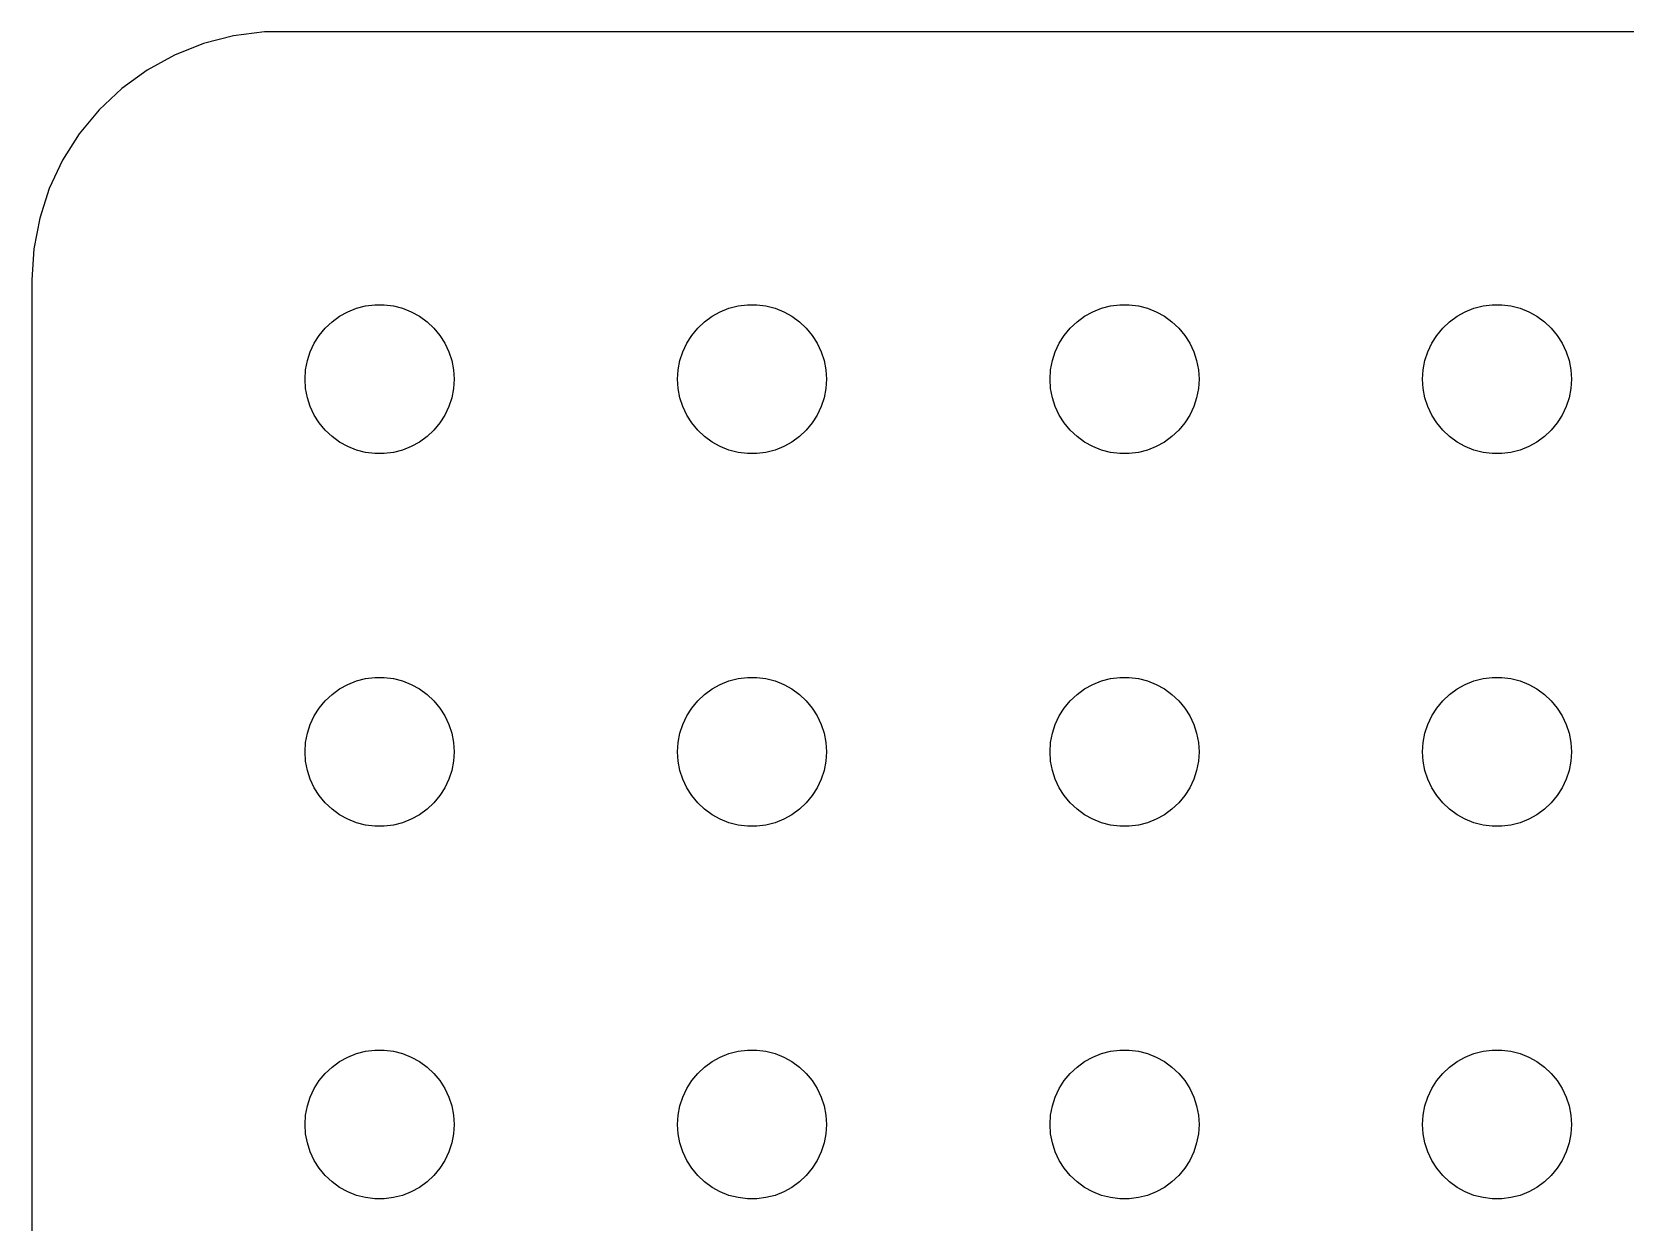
# Model space of a CAD drawing. Header units: metres. Extents: x -67 to 67, y -44 to 44.
# Drawn here: x -67 to -34.92, y 20.53 to 44.49 of the extents above; entities that cross this region are included whole.
import ezdxf

# ---------------------------------------------------------------- set-up
doc = ezdxf.new("R2010")
doc.units = ezdxf.units.M

msp = doc.modelspace()

# ---------------------------------------------------------------- linework, layer by layer
for p, q in [((-62.9369, 44.4114), (-63.5451, 44.2553)), ((-62.3139, 44.4901), (-62.9369, 44.4114)), ((62.3139, 44.4901), (-62.3139, 44.4901)), ((-64.1289, 44.0241), (-64.6791, 43.7216)), ((-63.5451, 44.2553), (-64.1289, 44.0241)), ((-64.6791, 43.7216), (-65.1871, 43.3526)), ((-65.1871, 43.3526), (-65.6448, 42.9227)), ((-65.6448, 42.9227), (-66.0451, 42.4389)), ((-66.0451, 42.4389), (-66.3815, 41.9088)), ((-66.3815, 41.9088), (-66.6489, 41.3406)), ((-66.6489, 41.3406), (-66.8429, 40.7434)), ((-66.8429, 40.7434), (-66.9606, 40.1267)), ((-66.9606, 40.1267), (-67, 39.5)), ((-67, 39.5), (-67, -39.5)), ((-60.8037, 38.7665), (-60.6387, 38.8572)), ((-60.6387, 38.8572), (-60.4635, 38.9266)), ((-60.4635, 38.9266), (-60.2811, 38.9734)), ((-60.2811, 38.9734), (-60.0942, 38.997)), ((-60.0942, 38.997), (-59.9058, 38.997)), ((-59.9058, 38.997), (-59.7189, 38.9734)), ((-59.7189, 38.9734), (-59.5365, 38.9266)), ((-59.5365, 38.9266), (-59.3613, 38.8572)), ((-59.3613, 38.8572), (-59.1963, 38.7665)), ((-53.3037, 38.7665), (-53.1387, 38.8572)), ((-53.1387, 38.8572), (-52.9635, 38.9266)), ((-52.9635, 38.9266), (-52.7811, 38.9734)), ((-52.7811, 38.9734), (-52.5942, 38.997)), ((-52.5942, 38.997), (-52.4058, 38.997)), ((-52.4058, 38.997), (-52.2189, 38.9734)), ((-52.2189, 38.9734), (-52.0365, 38.9266)), ((-52.0365, 38.9266), (-51.8613, 38.8572)), ((-51.8613, 38.8572), (-51.6963, 38.7665)), ((-45.8037, 38.7665), (-45.6387, 38.8572)), ((-45.6387, 38.8572), (-45.4635, 38.9266)), ((-45.4635, 38.9266), (-45.2811, 38.9734)), ((-45.2811, 38.9734), (-45.0942, 38.997)), ((-45.0942, 38.997), (-44.9058, 38.997)), ((-44.9058, 38.997), (-44.7189, 38.9734)), ((-44.7189, 38.9734), (-44.5365, 38.9266)), ((-44.5365, 38.9266), (-44.3613, 38.8572)), ((-44.3613, 38.8572), (-44.1963, 38.7665)), ((-38.3037, 38.7665), (-38.1387, 38.8572)), ((-38.1387, 38.8572), (-37.9635, 38.9266)), ((-37.9635, 38.9266), (-37.7811, 38.9734)), ((-37.7811, 38.9734), (-37.5942, 38.997)), ((-37.5942, 38.997), (-37.4058, 38.997)), ((-37.4058, 38.997), (-37.2189, 38.9734)), ((-37.2189, 38.9734), (-37.0365, 38.9266)), ((-37.0365, 38.9266), (-36.8613, 38.8572)), ((-36.8613, 38.8572), (-36.6963, 38.7665)), ((-61.2135, 38.3817), (-61.0934, 38.5268)), ((-61.0934, 38.5268), (-60.9561, 38.6558)), ((-60.9561, 38.6558), (-60.8037, 38.7665)), ((-59.1963, 38.7665), (-59.0439, 38.6558)), ((-59.0439, 38.6558), (-58.9065, 38.5268)), ((-58.9065, 38.5268), (-58.7865, 38.3817)), ((-53.7135, 38.3817), (-53.5934, 38.5268)), ((-53.5934, 38.5268), (-53.4561, 38.6558)), ((-53.4561, 38.6558), (-53.3037, 38.7665)), ((-51.6963, 38.7665), (-51.5439, 38.6558)), ((-51.5439, 38.6558), (-51.4065, 38.5268)), ((-51.4065, 38.5268), (-51.2865, 38.3817)), ((-46.2135, 38.3817), (-46.0934, 38.5268)), ((-46.0934, 38.5268), (-45.9561, 38.6558)), ((-45.9561, 38.6558), (-45.8037, 38.7665)), ((-44.1963, 38.7665), (-44.0439, 38.6558)), ((-44.0439, 38.6558), (-43.9065, 38.5268)), ((-43.9065, 38.5268), (-43.7865, 38.3817)), ((-38.7135, 38.3817), (-38.5934, 38.5268)), ((-38.5934, 38.5268), (-38.4561, 38.6558)), ((-38.4561, 38.6558), (-38.3037, 38.7665)), ((-36.6963, 38.7665), (-36.5439, 38.6558)), ((-36.5439, 38.6558), (-36.4065, 38.5268)), ((-36.4065, 38.5268), (-36.2865, 38.3817)), ((-61.3947, 38.0522), (-61.3145, 38.2226)), ((-61.3145, 38.2226), (-61.2135, 38.3817)), ((-58.7865, 38.3817), (-58.6855, 38.2226)), ((-58.6855, 38.2226), (-58.6053, 38.0522)), ((-53.8947, 38.0522), (-53.8145, 38.2226)), ((-53.8145, 38.2226), (-53.7135, 38.3817)), ((-51.2865, 38.3817), (-51.1855, 38.2226)), ((-51.1855, 38.2226), (-51.1053, 38.0522)), ((-46.3947, 38.0522), (-46.3145, 38.2226)), ((-46.3145, 38.2226), (-46.2135, 38.3817)), ((-43.7865, 38.3817), (-43.6855, 38.2226)), ((-43.6855, 38.2226), (-43.6053, 38.0522)), ((-38.8947, 38.0522), (-38.8145, 38.2226)), ((-38.8145, 38.2226), (-38.7135, 38.3817)), ((-36.2865, 38.3817), (-36.1855, 38.2226)), ((-36.1855, 38.2226), (-36.1053, 38.0522)), ((-61.4882, 37.688), (-61.4529, 37.873)), ((-61.4529, 37.873), (-61.3947, 38.0522)), ((-58.6053, 38.0522), (-58.5471, 37.873)), ((-58.5471, 37.873), (-58.5118, 37.688)), ((-53.9882, 37.688), (-53.9529, 37.873)), ((-53.9529, 37.873), (-53.8947, 38.0522)), ((-51.1053, 38.0522), (-51.0471, 37.873)), ((-51.0471, 37.873), (-51.0118, 37.688)), ((-46.4882, 37.688), (-46.4529, 37.873)), ((-46.4529, 37.873), (-46.3947, 38.0522)), ((-43.6053, 38.0522), (-43.5471, 37.873)), ((-43.5471, 37.873), (-43.5118, 37.688)), ((-38.9882, 37.688), (-38.9529, 37.873)), ((-38.9529, 37.873), (-38.8947, 38.0522)), ((-36.1053, 38.0522), (-36.0471, 37.873)), ((-36.0471, 37.873), (-36.0118, 37.688)), ((-61.5, 37.5), (-61.4882, 37.688)), ((-58.5118, 37.688), (-58.5, 37.5)), ((-54, 37.5), (-53.9882, 37.688)), ((-51.0118, 37.688), (-51, 37.5)), ((-46.5, 37.5), (-46.4882, 37.688)), ((-43.5118, 37.688), (-43.5, 37.5)), ((-39, 37.5), (-38.9882, 37.688)), ((-36.0118, 37.688), (-36, 37.5)), ((-61.4882, 37.312), (-61.5, 37.5)), ((-61.4529, 37.127), (-61.4882, 37.312)), ((-58.5118, 37.312), (-58.5471, 37.127)), ((-58.5, 37.5), (-58.5118, 37.312)), ((-53.9882, 37.312), (-54, 37.5)), ((-53.9529, 37.127), (-53.9882, 37.312)), ((-51.0118, 37.312), (-51.0471, 37.127)), ((-51, 37.5), (-51.0118, 37.312)), ((-46.4882, 37.312), (-46.5, 37.5)), ((-46.4529, 37.127), (-46.4882, 37.312)), ((-43.5118, 37.312), (-43.5471, 37.127)), ((-43.5, 37.5), (-43.5118, 37.312)), ((-38.9882, 37.312), (-39, 37.5)), ((-38.9529, 37.127), (-38.9882, 37.312)), ((-36.0118, 37.312), (-36.0471, 37.127)), ((-36, 37.5), (-36.0118, 37.312)), ((-61.3947, 36.9478), (-61.4529, 37.127)), ((-61.3145, 36.7774), (-61.3947, 36.9478)), ((-58.6053, 36.9478), (-58.6855, 36.7774)), ((-58.5471, 37.127), (-58.6053, 36.9478)), ((-53.8947, 36.9478), (-53.9529, 37.127)), ((-53.8145, 36.7774), (-53.8947, 36.9478)), ((-51.1053, 36.9478), (-51.1855, 36.7774)), ((-51.0471, 37.127), (-51.1053, 36.9478)), ((-46.3947, 36.9478), (-46.4529, 37.127)), ((-46.3145, 36.7774), (-46.3947, 36.9478)), ((-43.6053, 36.9478), (-43.6855, 36.7774)), ((-43.5471, 37.127), (-43.6053, 36.9478)), ((-38.8947, 36.9478), (-38.9529, 37.127)), ((-38.8145, 36.7774), (-38.8947, 36.9478)), ((-36.1053, 36.9478), (-36.1855, 36.7774)), ((-36.0471, 37.127), (-36.1053, 36.9478)), ((-61.2135, 36.6183), (-61.3145, 36.7774)), ((-61.0934, 36.4732), (-61.2135, 36.6183)), ((-58.7865, 36.6183), (-58.9065, 36.4732)), ((-58.6855, 36.7774), (-58.7865, 36.6183)), ((-53.7135, 36.6183), (-53.8145, 36.7774)), ((-53.5934, 36.4732), (-53.7135, 36.6183)), ((-51.2865, 36.6183), (-51.4065, 36.4732)), ((-51.1855, 36.7774), (-51.2865, 36.6183)), ((-46.2135, 36.6183), (-46.3145, 36.7774)), ((-46.0934, 36.4732), (-46.2135, 36.6183)), ((-43.7865, 36.6183), (-43.9065, 36.4732)), ((-43.6855, 36.7774), (-43.7865, 36.6183)), ((-38.7135, 36.6183), (-38.8145, 36.7774)), ((-38.5934, 36.4732), (-38.7135, 36.6183)), ((-36.2865, 36.6183), (-36.4065, 36.4732)), ((-36.1855, 36.7774), (-36.2865, 36.6183)), ((-60.9561, 36.3442), (-61.0934, 36.4732)), ((-60.8037, 36.2335), (-60.9561, 36.3442)), ((-59.0439, 36.3442), (-59.1963, 36.2335)), ((-58.9065, 36.4732), (-59.0439, 36.3442)), ((-53.4561, 36.3442), (-53.5934, 36.4732)), ((-53.3037, 36.2335), (-53.4561, 36.3442)), ((-51.5439, 36.3442), (-51.6963, 36.2335)), ((-51.4065, 36.4732), (-51.5439, 36.3442)), ((-45.9561, 36.3442), (-46.0934, 36.4732)), ((-45.8037, 36.2335), (-45.9561, 36.3442)), ((-44.0439, 36.3442), (-44.1963, 36.2335)), ((-43.9065, 36.4732), (-44.0439, 36.3442)), ((-38.4561, 36.3442), (-38.5934, 36.4732)), ((-38.3037, 36.2335), (-38.4561, 36.3442)), ((-36.5439, 36.3442), (-36.6963, 36.2335)), ((-36.4065, 36.4732), (-36.5439, 36.3442)), ((-60.6387, 36.1428), (-60.8037, 36.2335)), ((-60.4635, 36.0734), (-60.6387, 36.1428)), ((-60.2811, 36.0266), (-60.4635, 36.0734)), ((-60.0942, 36.003), (-60.2811, 36.0266)), ((-59.9058, 36.003), (-60.0942, 36.003)), ((-59.7189, 36.0266), (-59.9058, 36.003)), ((-59.5365, 36.0734), (-59.7189, 36.0266)), ((-59.3613, 36.1428), (-59.5365, 36.0734)), ((-59.1963, 36.2335), (-59.3613, 36.1428)), ((-53.1387, 36.1428), (-53.3037, 36.2335)), ((-52.9635, 36.0734), (-53.1387, 36.1428)), ((-52.7811, 36.0266), (-52.9635, 36.0734)), ((-52.5942, 36.003), (-52.7811, 36.0266)), ((-52.4058, 36.003), (-52.5942, 36.003)), ((-52.2189, 36.0266), (-52.4058, 36.003)), ((-52.0365, 36.0734), (-52.2189, 36.0266)), ((-51.8613, 36.1428), (-52.0365, 36.0734)), ((-51.6963, 36.2335), (-51.8613, 36.1428)), ((-45.6387, 36.1428), (-45.8037, 36.2335)), ((-45.4635, 36.0734), (-45.6387, 36.1428)), ((-45.2811, 36.0266), (-45.4635, 36.0734)), ((-45.0942, 36.003), (-45.2811, 36.0266)), ((-44.9058, 36.003), (-45.0942, 36.003)), ((-44.7189, 36.0266), (-44.9058, 36.003)), ((-44.5365, 36.0734), (-44.7189, 36.0266)), ((-44.3613, 36.1428), (-44.5365, 36.0734)), ((-44.1963, 36.2335), (-44.3613, 36.1428)), ((-38.1387, 36.1428), (-38.3037, 36.2335)), ((-37.9635, 36.0734), (-38.1387, 36.1428)), ((-37.7811, 36.0266), (-37.9635, 36.0734)), ((-37.5942, 36.003), (-37.7811, 36.0266)), ((-37.4058, 36.003), (-37.5942, 36.003)), ((-37.2189, 36.0266), (-37.4058, 36.003)), ((-37.0365, 36.0734), (-37.2189, 36.0266)), ((-36.8613, 36.1428), (-37.0365, 36.0734)), ((-36.6963, 36.2335), (-36.8613, 36.1428)), ((-60.4635, 31.4266), (-60.2811, 31.4734)), ((-60.2811, 31.4734), (-60.0942, 31.497)), ((-60.0942, 31.497), (-59.9058, 31.497)), ((-59.9058, 31.497), (-59.7189, 31.4734)), ((-59.7189, 31.4734), (-59.5365, 31.4266)), ((-52.9635, 31.4266), (-52.7811, 31.4734)), ((-52.7811, 31.4734), (-52.5942, 31.497)), ((-52.5942, 31.497), (-52.4058, 31.497)), ((-52.4058, 31.497), (-52.2189, 31.4734)), ((-52.2189, 31.4734), (-52.0365, 31.4266)), ((-45.4635, 31.4266), (-45.2811, 31.4734)), ((-45.2811, 31.4734), (-45.0942, 31.497)), ((-45.0942, 31.497), (-44.9058, 31.497)), ((-44.9058, 31.497), (-44.7189, 31.4734)), ((-44.7189, 31.4734), (-44.5365, 31.4266)), ((-37.9635, 31.4266), (-37.7811, 31.4734)), ((-37.7811, 31.4734), (-37.5942, 31.497)), ((-37.5942, 31.497), (-37.4058, 31.497)), ((-37.4058, 31.497), (-37.2189, 31.4734)), ((-37.2189, 31.4734), (-37.0365, 31.4266)), ((-61.0934, 31.0268), (-60.9561, 31.1558)), ((-60.9561, 31.1558), (-60.8037, 31.2665)), ((-60.8037, 31.2665), (-60.6387, 31.3572)), ((-60.6387, 31.3572), (-60.4635, 31.4266)), ((-59.5365, 31.4266), (-59.3613, 31.3572)), ((-59.3613, 31.3572), (-59.1963, 31.2665)), ((-59.1963, 31.2665), (-59.0439, 31.1558)), ((-59.0439, 31.1558), (-58.9065, 31.0268)), ((-53.5934, 31.0268), (-53.4561, 31.1558)), ((-53.4561, 31.1558), (-53.3037, 31.2665)), ((-53.3037, 31.2665), (-53.1387, 31.3572)), ((-53.1387, 31.3572), (-52.9635, 31.4266)), ((-52.0365, 31.4266), (-51.8613, 31.3572)), ((-51.8613, 31.3572), (-51.6963, 31.2665)), ((-51.6963, 31.2665), (-51.5439, 31.1558)), ((-51.5439, 31.1558), (-51.4065, 31.0268)), ((-46.0934, 31.0268), (-45.9561, 31.1558)), ((-45.9561, 31.1558), (-45.8037, 31.2665)), ((-45.8037, 31.2665), (-45.6387, 31.3572)), ((-45.6387, 31.3572), (-45.4635, 31.4266)), ((-44.5365, 31.4266), (-44.3613, 31.3572)), ((-44.3613, 31.3572), (-44.1963, 31.2665)), ((-44.1963, 31.2665), (-44.0439, 31.1558)), ((-44.0439, 31.1558), (-43.9065, 31.0268)), ((-38.5934, 31.0268), (-38.4561, 31.1558)), ((-38.4561, 31.1558), (-38.3037, 31.2665)), ((-38.3037, 31.2665), (-38.1387, 31.3572)), ((-38.1387, 31.3572), (-37.9635, 31.4266)), ((-37.0365, 31.4266), (-36.8613, 31.3572)), ((-36.8613, 31.3572), (-36.6963, 31.2665)), ((-36.6963, 31.2665), (-36.5439, 31.1558)), ((-36.5439, 31.1558), (-36.4065, 31.0268)), ((-61.3145, 30.7226), (-61.2135, 30.8817)), ((-61.2135, 30.8817), (-61.0934, 31.0268)), ((-58.9065, 31.0268), (-58.7865, 30.8817)), ((-58.7865, 30.8817), (-58.6855, 30.7226)), ((-53.8145, 30.7226), (-53.7135, 30.8817)), ((-53.7135, 30.8817), (-53.5934, 31.0268)), ((-51.4065, 31.0268), (-51.2865, 30.8817)), ((-51.2865, 30.8817), (-51.1855, 30.7226)), ((-46.3145, 30.7226), (-46.2135, 30.8817)), ((-46.2135, 30.8817), (-46.0934, 31.0268)), ((-43.9065, 31.0268), (-43.7865, 30.8817)), ((-43.7865, 30.8817), (-43.6855, 30.7226)), ((-38.8145, 30.7226), (-38.7135, 30.8817)), ((-38.7135, 30.8817), (-38.5934, 31.0268)), ((-36.4065, 31.0268), (-36.2865, 30.8817)), ((-36.2865, 30.8817), (-36.1855, 30.7226)), ((-61.4529, 30.373), (-61.3947, 30.5522)), ((-61.3947, 30.5522), (-61.3145, 30.7226)), ((-58.6855, 30.7226), (-58.6053, 30.5522)), ((-58.6053, 30.5522), (-58.5471, 30.373)), ((-53.9529, 30.373), (-53.8947, 30.5522)), ((-53.8947, 30.5522), (-53.8145, 30.7226)), ((-51.1855, 30.7226), (-51.1053, 30.5522)), ((-51.1053, 30.5522), (-51.0471, 30.373)), ((-46.4529, 30.373), (-46.3947, 30.5522)), ((-46.3947, 30.5522), (-46.3145, 30.7226)), ((-43.6855, 30.7226), (-43.6053, 30.5522)), ((-43.6053, 30.5522), (-43.5471, 30.373)), ((-38.9529, 30.373), (-38.8947, 30.5522)), ((-38.8947, 30.5522), (-38.8145, 30.7226)), ((-36.1855, 30.7226), (-36.1053, 30.5522)), ((-36.1053, 30.5522), (-36.0471, 30.373)), ((-61.5, 30), (-61.4882, 30.188)), ((-61.4882, 30.188), (-61.4529, 30.373)), ((-58.5471, 30.373), (-58.5118, 30.188)), ((-58.5118, 30.188), (-58.5, 30)), ((-54, 30), (-53.9882, 30.188)), ((-53.9882, 30.188), (-53.9529, 30.373)), ((-51.0471, 30.373), (-51.0118, 30.188)), ((-51.0118, 30.188), (-51, 30)), ((-46.5, 30), (-46.4882, 30.188)), ((-46.4882, 30.188), (-46.4529, 30.373)), ((-43.5471, 30.373), (-43.5118, 30.188)), ((-43.5118, 30.188), (-43.5, 30)), ((-39, 30), (-38.9882, 30.188)), ((-38.9882, 30.188), (-38.9529, 30.373)), ((-36.0471, 30.373), (-36.0118, 30.188)), ((-36.0118, 30.188), (-36, 30)), ((-61.4882, 29.812), (-61.5, 30)), ((-58.5, 30), (-58.5118, 29.812)), ((-53.9882, 29.812), (-54, 30)), ((-51, 30), (-51.0118, 29.812)), ((-46.4882, 29.812), (-46.5, 30)), ((-43.5, 30), (-43.5118, 29.812)), ((-38.9882, 29.812), (-39, 30)), ((-36, 30), (-36.0118, 29.812)), ((-61.4529, 29.627), (-61.4882, 29.812)), ((-61.3947, 29.4478), (-61.4529, 29.627)), ((-58.5471, 29.627), (-58.6053, 29.4478)), ((-58.5118, 29.812), (-58.5471, 29.627)), ((-53.9529, 29.627), (-53.9882, 29.812)), ((-53.8947, 29.4478), (-53.9529, 29.627)), ((-51.0471, 29.627), (-51.1053, 29.4478)), ((-51.0118, 29.812), (-51.0471, 29.627)), ((-46.4529, 29.627), (-46.4882, 29.812)), ((-46.3947, 29.4478), (-46.4529, 29.627)), ((-43.5471, 29.627), (-43.6053, 29.4478)), ((-43.5118, 29.812), (-43.5471, 29.627)), ((-38.9529, 29.627), (-38.9882, 29.812)), ((-38.8947, 29.4478), (-38.9529, 29.627)), ((-36.0471, 29.627), (-36.1053, 29.4478)), ((-36.0118, 29.812), (-36.0471, 29.627)), ((-61.3145, 29.2774), (-61.3947, 29.4478)), ((-61.2135, 29.1183), (-61.3145, 29.2774)), ((-58.6855, 29.2774), (-58.7865, 29.1183)), ((-58.6053, 29.4478), (-58.6855, 29.2774)), ((-53.8145, 29.2774), (-53.8947, 29.4478)), ((-53.7135, 29.1183), (-53.8145, 29.2774)), ((-51.1855, 29.2774), (-51.2865, 29.1183)), ((-51.1053, 29.4478), (-51.1855, 29.2774)), ((-46.3145, 29.2774), (-46.3947, 29.4478)), ((-46.2135, 29.1183), (-46.3145, 29.2774)), ((-43.6855, 29.2774), (-43.7865, 29.1183)), ((-43.6053, 29.4478), (-43.6855, 29.2774)), ((-38.8145, 29.2774), (-38.8947, 29.4478)), ((-38.7135, 29.1183), (-38.8145, 29.2774)), ((-36.1855, 29.2774), (-36.2865, 29.1183)), ((-36.1053, 29.4478), (-36.1855, 29.2774)), ((-61.0934, 28.9732), (-61.2135, 29.1183)), ((-60.9561, 28.8442), (-61.0934, 28.9732)), ((-58.9065, 28.9732), (-59.0439, 28.8442)), ((-58.7865, 29.1183), (-58.9065, 28.9732)), ((-53.5934, 28.9732), (-53.7135, 29.1183)), ((-53.4561, 28.8442), (-53.5934, 28.9732)), ((-51.4065, 28.9732), (-51.5439, 28.8442)), ((-51.2865, 29.1183), (-51.4065, 28.9732)), ((-46.0934, 28.9732), (-46.2135, 29.1183)), ((-45.9561, 28.8442), (-46.0934, 28.9732)), ((-43.9065, 28.9732), (-44.0439, 28.8442)), ((-43.7865, 29.1183), (-43.9065, 28.9732)), ((-38.5934, 28.9732), (-38.7135, 29.1183)), ((-38.4561, 28.8442), (-38.5934, 28.9732)), ((-36.4065, 28.9732), (-36.5439, 28.8442)), ((-36.2865, 29.1183), (-36.4065, 28.9732)), ((-60.8037, 28.7335), (-60.9561, 28.8442)), ((-60.6387, 28.6427), (-60.8037, 28.7335)), ((-60.4635, 28.5734), (-60.6387, 28.6427)), ((-60.2811, 28.5266), (-60.4635, 28.5734)), ((-59.5365, 28.5734), (-59.7189, 28.5266)), ((-59.3613, 28.6427), (-59.5365, 28.5734)), ((-59.1963, 28.7335), (-59.3613, 28.6427)), ((-59.0439, 28.8442), (-59.1963, 28.7335)), ((-53.3037, 28.7335), (-53.4561, 28.8442)), ((-53.1387, 28.6427), (-53.3037, 28.7335)), ((-52.9635, 28.5734), (-53.1387, 28.6427)), ((-52.7811, 28.5266), (-52.9635, 28.5734)), ((-52.0365, 28.5734), (-52.2189, 28.5266)), ((-51.8613, 28.6427), (-52.0365, 28.5734)), ((-51.6963, 28.7335), (-51.8613, 28.6427)), ((-51.5439, 28.8442), (-51.6963, 28.7335)), ((-45.8037, 28.7335), (-45.9561, 28.8442)), ((-45.6387, 28.6427), (-45.8037, 28.7335)), ((-45.4635, 28.5734), (-45.6387, 28.6427)), ((-45.2811, 28.5266), (-45.4635, 28.5734)), ((-44.5365, 28.5734), (-44.7189, 28.5266)), ((-44.3613, 28.6427), (-44.5365, 28.5734)), ((-44.1963, 28.7335), (-44.3613, 28.6427)), ((-44.0439, 28.8442), (-44.1963, 28.7335)), ((-38.3037, 28.7335), (-38.4561, 28.8442)), ((-38.1387, 28.6427), (-38.3037, 28.7335)), ((-37.9635, 28.5734), (-38.1387, 28.6427)), ((-37.7811, 28.5266), (-37.9635, 28.5734)), ((-37.0365, 28.5734), (-37.2189, 28.5266)), ((-36.8613, 28.6427), (-37.0365, 28.5734)), ((-36.6963, 28.7335), (-36.8613, 28.6427)), ((-36.5439, 28.8442), (-36.6963, 28.7335)), ((-60.0942, 28.503), (-60.2811, 28.5266)), ((-59.9058, 28.503), (-60.0942, 28.503)), ((-59.7189, 28.5266), (-59.9058, 28.503)), ((-52.5942, 28.503), (-52.7811, 28.5266)), ((-52.4058, 28.503), (-52.5942, 28.503)), ((-52.2189, 28.5266), (-52.4058, 28.503)), ((-45.0942, 28.503), (-45.2811, 28.5266)), ((-44.9058, 28.503), (-45.0942, 28.503)), ((-44.7189, 28.5266), (-44.9058, 28.503)), ((-37.5942, 28.503), (-37.7811, 28.5266)), ((-37.4058, 28.503), (-37.5942, 28.503)), ((-37.2189, 28.5266), (-37.4058, 28.503)), ((-60.9561, 23.6558), (-60.8037, 23.7665)), ((-60.8037, 23.7665), (-60.6387, 23.8572)), ((-60.6387, 23.8572), (-60.4635, 23.9266)), ((-60.4635, 23.9266), (-60.2811, 23.9734)), ((-60.2811, 23.9734), (-60.0942, 23.997)), ((-60.0942, 23.997), (-59.9058, 23.997)), ((-59.9058, 23.997), (-59.7189, 23.9734)), ((-59.7189, 23.9734), (-59.5365, 23.9266)), ((-59.5365, 23.9266), (-59.3613, 23.8572)), ((-59.3613, 23.8572), (-59.1963, 23.7665)), ((-59.1963, 23.7665), (-59.0439, 23.6558)), ((-53.4561, 23.6558), (-53.3037, 23.7665)), ((-53.3037, 23.7665), (-53.1387, 23.8572)), ((-53.1387, 23.8572), (-52.9635, 23.9266)), ((-52.9635, 23.9266), (-52.7811, 23.9734)), ((-52.7811, 23.9734), (-52.5942, 23.997)), ((-52.5942, 23.997), (-52.4058, 23.997)), ((-52.4058, 23.997), (-52.2189, 23.9734)), ((-52.2189, 23.9734), (-52.0365, 23.9266)), ((-52.0365, 23.9266), (-51.8613, 23.8572)), ((-51.8613, 23.8572), (-51.6963, 23.7665)), ((-51.6963, 23.7665), (-51.5439, 23.6558)), ((-45.9561, 23.6558), (-45.8037, 23.7665)), ((-45.8037, 23.7665), (-45.6387, 23.8572)), ((-45.6387, 23.8572), (-45.4635, 23.9266)), ((-45.4635, 23.9266), (-45.2811, 23.9734)), ((-45.2811, 23.9734), (-45.0942, 23.997)), ((-45.0942, 23.997), (-44.9058, 23.997)), ((-44.9058, 23.997), (-44.7189, 23.9734)), ((-44.7189, 23.9734), (-44.5365, 23.9266)), ((-44.5365, 23.9266), (-44.3613, 23.8572)), ((-44.3613, 23.8572), (-44.1963, 23.7665)), ((-44.1963, 23.7665), (-44.0439, 23.6558)), ((-38.4561, 23.6558), (-38.3037, 23.7665)), ((-38.3037, 23.7665), (-38.1387, 23.8572)), ((-38.1387, 23.8572), (-37.9635, 23.9266)), ((-37.9635, 23.9266), (-37.7811, 23.9734)), ((-37.7811, 23.9734), (-37.5942, 23.997)), ((-37.5942, 23.997), (-37.4058, 23.997)), ((-37.4058, 23.997), (-37.2189, 23.9734)), ((-37.2189, 23.9734), (-37.0365, 23.9266)), ((-37.0365, 23.9266), (-36.8613, 23.8572)), ((-36.8613, 23.8572), (-36.6963, 23.7665)), ((-36.6963, 23.7665), (-36.5439, 23.6558)), ((-61.2135, 23.3817), (-61.0934, 23.5268)), ((-61.0934, 23.5268), (-60.9561, 23.6558)), ((-59.0439, 23.6558), (-58.9065, 23.5268)), ((-58.9065, 23.5268), (-58.7865, 23.3817)), ((-53.7135, 23.3817), (-53.5934, 23.5268)), ((-53.5934, 23.5268), (-53.4561, 23.6558)), ((-51.5439, 23.6558), (-51.4065, 23.5268)), ((-51.4065, 23.5268), (-51.2865, 23.3817)), ((-46.2135, 23.3817), (-46.0934, 23.5268)), ((-46.0934, 23.5268), (-45.9561, 23.6558)), ((-44.0439, 23.6558), (-43.9065, 23.5268)), ((-43.9065, 23.5268), (-43.7865, 23.3817)), ((-38.7135, 23.3817), (-38.5934, 23.5268)), ((-38.5934, 23.5268), (-38.4561, 23.6558)), ((-36.5439, 23.6558), (-36.4065, 23.5268)), ((-36.4065, 23.5268), (-36.2865, 23.3817)), ((-61.3947, 23.0522), (-61.3145, 23.2226)), ((-61.3145, 23.2226), (-61.2135, 23.3817)), ((-58.7865, 23.3817), (-58.6855, 23.2226)), ((-58.6855, 23.2226), (-58.6053, 23.0522)), ((-53.8947, 23.0522), (-53.8145, 23.2226)), ((-53.8145, 23.2226), (-53.7135, 23.3817)), ((-51.2865, 23.3817), (-51.1855, 23.2226)), ((-51.1855, 23.2226), (-51.1053, 23.0522)), ((-46.3947, 23.0522), (-46.3145, 23.2226)), ((-46.3145, 23.2226), (-46.2135, 23.3817)), ((-43.7865, 23.3817), (-43.6855, 23.2226)), ((-43.6855, 23.2226), (-43.6053, 23.0522)), ((-38.8947, 23.0522), (-38.8145, 23.2226)), ((-38.8145, 23.2226), (-38.7135, 23.3817)), ((-36.2865, 23.3817), (-36.1855, 23.2226)), ((-36.1855, 23.2226), (-36.1053, 23.0522)), ((-61.4882, 22.688), (-61.4529, 22.873)), ((-61.4529, 22.873), (-61.3947, 23.0522)), ((-58.6053, 23.0522), (-58.5471, 22.873)), ((-58.5471, 22.873), (-58.5118, 22.688)), ((-53.9882, 22.688), (-53.9529, 22.873)), ((-53.9529, 22.873), (-53.8947, 23.0522)), ((-51.1053, 23.0522), (-51.0471, 22.873)), ((-51.0471, 22.873), (-51.0118, 22.688)), ((-46.4882, 22.688), (-46.4529, 22.873)), ((-46.4529, 22.873), (-46.3947, 23.0522)), ((-43.6053, 23.0522), (-43.5471, 22.873)), ((-43.5471, 22.873), (-43.5118, 22.688)), ((-38.9882, 22.688), (-38.9529, 22.873)), ((-38.9529, 22.873), (-38.8947, 23.0522)), ((-36.1053, 23.0522), (-36.0471, 22.873)), ((-36.0471, 22.873), (-36.0118, 22.688)), ((-61.5, 22.5), (-61.4882, 22.688)), ((-61.4882, 22.312), (-61.5, 22.5)), ((-58.5118, 22.688), (-58.5, 22.5)), ((-58.5, 22.5), (-58.5118, 22.312)), ((-54, 22.5), (-53.9882, 22.688)), ((-53.9882, 22.312), (-54, 22.5)), ((-51.0118, 22.688), (-51, 22.5)), ((-51, 22.5), (-51.0118, 22.312)), ((-46.5, 22.5), (-46.4882, 22.688)), ((-46.4882, 22.312), (-46.5, 22.5)), ((-43.5118, 22.688), (-43.5, 22.5)), ((-43.5, 22.5), (-43.5118, 22.312)), ((-39, 22.5), (-38.9882, 22.688)), ((-38.9882, 22.312), (-39, 22.5)), ((-36.0118, 22.688), (-36, 22.5)), ((-36, 22.5), (-36.0118, 22.312)), ((-61.4529, 22.127), (-61.4882, 22.312)), ((-58.5118, 22.312), (-58.5471, 22.127)), ((-53.9529, 22.127), (-53.9882, 22.312)), ((-51.0118, 22.312), (-51.0471, 22.127)), ((-46.4529, 22.127), (-46.4882, 22.312)), ((-43.5118, 22.312), (-43.5471, 22.127)), ((-38.9529, 22.127), (-38.9882, 22.312)), ((-36.0118, 22.312), (-36.0471, 22.127)), ((-61.3947, 21.9478), (-61.4529, 22.127)), ((-61.3145, 21.7774), (-61.3947, 21.9478)), ((-58.6053, 21.9478), (-58.6855, 21.7774)), ((-58.5471, 22.127), (-58.6053, 21.9478)), ((-53.8947, 21.9478), (-53.9529, 22.127)), ((-53.8145, 21.7774), (-53.8947, 21.9478)), ((-51.1053, 21.9478), (-51.1855, 21.7774)), ((-51.0471, 22.127), (-51.1053, 21.9478)), ((-46.3947, 21.9478), (-46.4529, 22.127)), ((-46.3145, 21.7774), (-46.3947, 21.9478)), ((-43.6053, 21.9478), (-43.6855, 21.7774)), ((-43.5471, 22.127), (-43.6053, 21.9478)), ((-38.8947, 21.9478), (-38.9529, 22.127)), ((-38.8145, 21.7774), (-38.8947, 21.9478)), ((-36.1053, 21.9478), (-36.1855, 21.7774)), ((-36.0471, 22.127), (-36.1053, 21.9478)), ((-61.2135, 21.6183), (-61.3145, 21.7774)), ((-61.0934, 21.4732), (-61.2135, 21.6183)), ((-58.7865, 21.6183), (-58.9065, 21.4732)), ((-58.6855, 21.7774), (-58.7865, 21.6183)), ((-53.7135, 21.6183), (-53.8145, 21.7774)), ((-53.5934, 21.4732), (-53.7135, 21.6183)), ((-51.2865, 21.6183), (-51.4065, 21.4732)), ((-51.1855, 21.7774), (-51.2865, 21.6183)), ((-46.2135, 21.6183), (-46.3145, 21.7774)), ((-46.0934, 21.4732), (-46.2135, 21.6183)), ((-43.7865, 21.6183), (-43.9065, 21.4732)), ((-43.6855, 21.7774), (-43.7865, 21.6183)), ((-38.7135, 21.6183), (-38.8145, 21.7774)), ((-38.5934, 21.4732), (-38.7135, 21.6183)), ((-36.2865, 21.6183), (-36.4065, 21.4732)), ((-36.1855, 21.7774), (-36.2865, 21.6183)), ((-60.9561, 21.3442), (-61.0934, 21.4732)), ((-60.8037, 21.2335), (-60.9561, 21.3442)), ((-60.6387, 21.1427), (-60.8037, 21.2335)), ((-59.1963, 21.2335), (-59.3613, 21.1427)), ((-59.0439, 21.3442), (-59.1963, 21.2335)), ((-58.9065, 21.4732), (-59.0439, 21.3442)), ((-53.4561, 21.3442), (-53.5934, 21.4732)), ((-53.3037, 21.2335), (-53.4561, 21.3442)), ((-53.1387, 21.1427), (-53.3037, 21.2335)), ((-51.6963, 21.2335), (-51.8613, 21.1427)), ((-51.5439, 21.3442), (-51.6963, 21.2335)), ((-51.4065, 21.4732), (-51.5439, 21.3442)), ((-45.9561, 21.3442), (-46.0934, 21.4732)), ((-45.8037, 21.2335), (-45.9561, 21.3442)), ((-45.6387, 21.1427), (-45.8037, 21.2335)), ((-44.1963, 21.2335), (-44.3613, 21.1427)), ((-44.0439, 21.3442), (-44.1963, 21.2335)), ((-43.9065, 21.4732), (-44.0439, 21.3442)), ((-38.4561, 21.3442), (-38.5934, 21.4732)), ((-38.3037, 21.2335), (-38.4561, 21.3442)), ((-38.1387, 21.1427), (-38.3037, 21.2335)), ((-36.6963, 21.2335), (-36.8613, 21.1427)), ((-36.5439, 21.3442), (-36.6963, 21.2335)), ((-36.4065, 21.4732), (-36.5439, 21.3442)), ((-60.4635, 21.0734), (-60.6387, 21.1427)), ((-60.2811, 21.0266), (-60.4635, 21.0734)), ((-60.0942, 21.003), (-60.2811, 21.0266)), ((-59.9058, 21.003), (-60.0942, 21.003)), ((-59.7189, 21.0266), (-59.9058, 21.003)), ((-59.5365, 21.0734), (-59.7189, 21.0266)), ((-59.3613, 21.1427), (-59.5365, 21.0734)), ((-52.9635, 21.0734), (-53.1387, 21.1427)), ((-52.7811, 21.0266), (-52.9635, 21.0734)), ((-52.5942, 21.003), (-52.7811, 21.0266)), ((-52.4058, 21.003), (-52.5942, 21.003)), ((-52.2189, 21.0266), (-52.4058, 21.003)), ((-52.0365, 21.0734), (-52.2189, 21.0266)), ((-51.8613, 21.1427), (-52.0365, 21.0734)), ((-45.4635, 21.0734), (-45.6387, 21.1427)), ((-45.2811, 21.0266), (-45.4635, 21.0734)), ((-45.0942, 21.003), (-45.2811, 21.0266)), ((-44.9058, 21.003), (-45.0942, 21.003)), ((-44.7189, 21.0266), (-44.9058, 21.003)), ((-44.5365, 21.0734), (-44.7189, 21.0266)), ((-44.3613, 21.1427), (-44.5365, 21.0734)), ((-37.9635, 21.0734), (-38.1387, 21.1427)), ((-37.7811, 21.0266), (-37.9635, 21.0734)), ((-37.5942, 21.003), (-37.7811, 21.0266)), ((-37.4058, 21.003), (-37.5942, 21.003)), ((-37.2189, 21.0266), (-37.4058, 21.003)), ((-37.0365, 21.0734), (-37.2189, 21.0266)), ((-36.8613, 21.1427), (-37.0365, 21.0734))]:
    msp.add_line(p, q)

doc.saveas('drawing.dxf')
